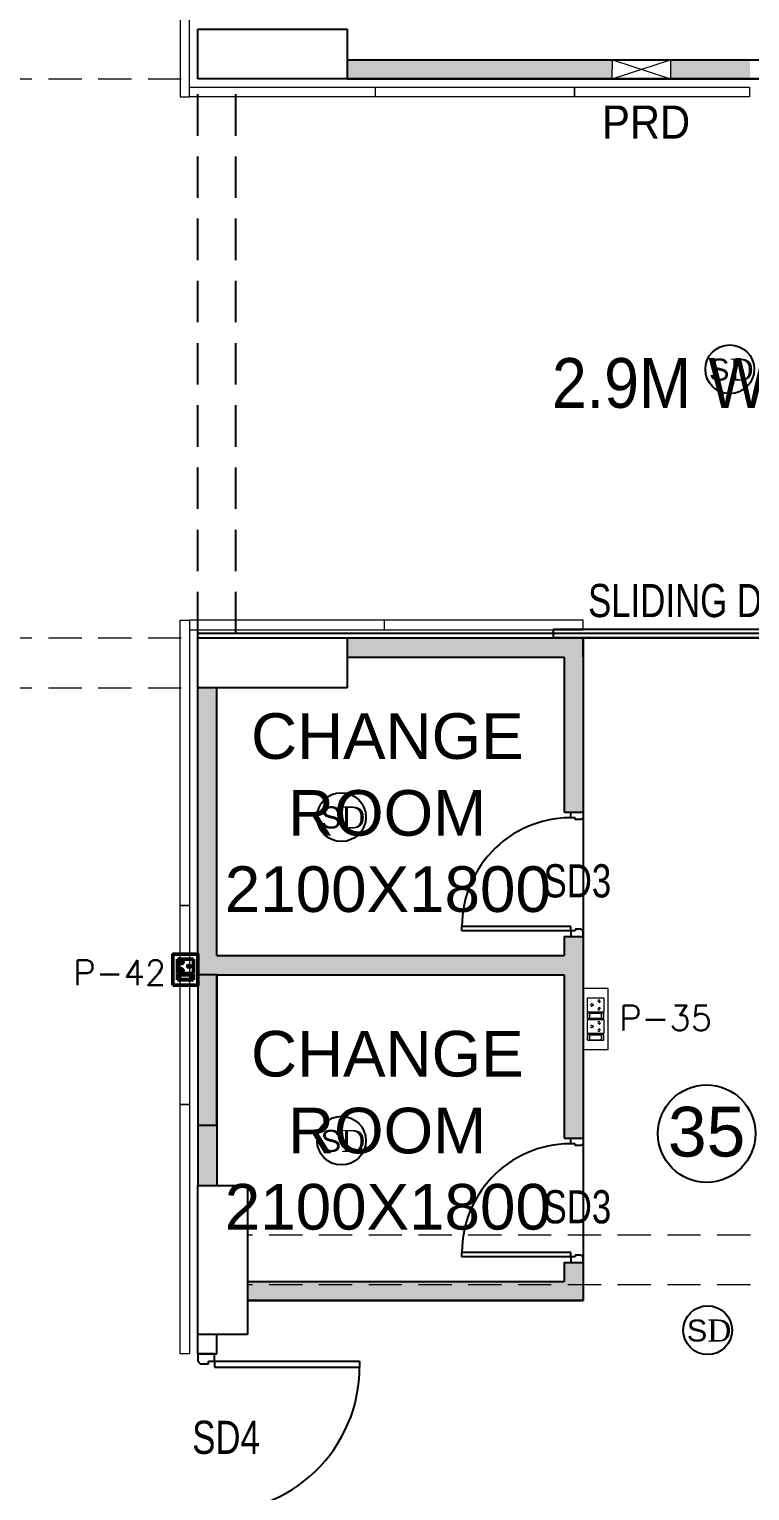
# Model space of a CAD drawing. Extents: x 11369658 to 11598203, y -3946797 to -3787209.
# Drawn here: x 11396796 to 11401139, y -3890248 to -3881436 of the extents above; entities that cross this region are included whole.
import ezdxf

# ---------------------------------------------------------------- set-up
doc = ezdxf.new("R2010")
doc.units = 0
doc.header["$MEASUREMENT"] = 0
for name, pattern in [('CENTER', [0]), ('DASHED', [0.75, 0.5, -0.25]), ('HIDDEN', [0.375, 0.25, -0.125])]:
    doc.linetypes.add(name, pattern=pattern)
doc.layers.get('0').update_dxf_attribs({"linetype": 'CONTINUOUS'})
for name, color, linetype in [('BEAM', 251, 'CONTINUOUS'), ('PRD', 1, 'CONTINUOUS'), ('SECTION', 251, 'CONTINUOUS')]:
    doc.layers.add(name, color=color, linetype=linetype)
for name, color, linetype, lineweight in [('ELE-1 NO 6-16A RAW POWER SOCKET', 1, 'CONTINUOUS', 0), ('ELE-2NOS OF 6-16 RAW POWER SOCKET', 1, 'CONTINUOUS', 20), ('ELE-POWER SOCKET TEXT', 7, 'CONTINUOUS', 5), ('FA-BELOW SMOKE DERECTOR', 1, 'CONTINUOUS', 25), ('WALL PANEL', 7, 'CONTINUOUS', 15)]:
    doc.layers.add(name, color=color, linetype=linetype, lineweight=lineweight)
doc.styles.add('ARIAL', font='arial.ttf', dxfattribs={"width": 0.75})
doc.styles.add('PDF Times New Roman', font='times.ttf')
doc.styles.get("Standard").update_dxf_attribs({"font": 'arial.ttf'})

# ---------------------------------------------------------------- blocks, each defined once
blk = doc.blocks.new('6-16A RAW POWER SOCKET 3M')
at = {"layer": 'ELE-1 NO 6-16A RAW POWER SOCKET', "lineweight": 50}
for p, q in [((0, 57.9), (72.3, 57.9)), ((0, 57.9), (72.3, 57.9)), ((0, 32.7), (0, 57.9)), ((0, 57.9), (0, 32.7)), ((72.3, 32.7), (0, 32.7)), ((0, 28.5), (0, -34.8)), ((72.3, 28.5), (0, 28.5)), ((7.9, 55.8), (64.4, 55.8)), ((7.9, 34.8), (7.9, 55.8)), ((64.4, 34.8), (7.9, 34.8)), ((61.9, 55.8), (61.9, 34.8)), ((64.4, 55.8), (64.4, 34.8)), ((72.3, 57.9), (72.3, 32.7)), ((72.3, -34.8), (72.3, 28.5)), ((0, -34.8), (72.3, -34.8))]:
    blk.add_line(p, q, dxfattribs=at)
blk.add_lwpolyline([(92, 82.1), (92, -57.5), (-19.7, -57.5), (-19.7, 82.1)], close=True, dxfattribs=at)
for centre, radius, start, end in [((18.3, -3.1), 4.93, 37.15837, 322.84163), ((23.3, -3.1), 3.14, 251.40312, 108.59688), ((50.3, 14.9), 4.24, 357.48997, 264.73109), ((53.2, 11.6), 3.43, 194.90486, 67.31619), ((50.3, -21.2), 4.24, 95.26891, 2.51003), ((53.2, -17.8), 3.43, 292.68381, 165.09514)]:
    blk.add_arc(centre, radius, start, end, dxfattribs=at)
blk = doc.blocks.new('ujikd5e')
at = {"layer": 'ELE-2NOS OF 6-16 RAW POWER SOCKET', "color": 181, "ltscale": 300}
for p, q in [((57.1, -26.9), (90.9, -26.9)), ((90.9, -26.9), (57.1, -26.9)), ((57.1, -26.9), (57.1, -123.9)), ((57.1, -26.9), (57.1, -123.9)), ((88.1, -37.5), (59.9, -37.5)), ((59.9, -37.5), (59.9, -113.4)), ((88.1, -113.4), (88.1, -37.5)), ((90.9, -123.9), (90.9, -26.9)), ((96.5, -123.9), (96.5, -26.9)), ((96.5, -26.9), (181.6, -26.9)), ((181.6, -26.9), (181.6, -123.9)), ((187.2, -26.9), (221, -26.9)), ((221, -26.9), (187.2, -26.9)), ((187.2, -26.9), (187.2, -123.9)), ((187.2, -26.9), (187.2, -123.9)), ((218.2, -37.5), (190, -37.5)), ((190, -37.5), (190, -113.4)), ((218.2, -113.4), (218.2, -37.5)), ((221, -123.9), (221, -26.9)), ((226.6, -26.9), (311.7, -26.9)), ((226.6, -123.9), (226.6, -26.9)), ((311.7, -26.9), (311.7, -123.9)), ((57.1, -123.9), (90.9, -123.9)), ((59.9, -110), (88.1, -110)), ((59.9, -113.4), (88.1, -113.4)), ((181.6, -123.9), (96.5, -123.9)), ((187.2, -123.9), (221, -123.9)), ((190, -110), (218.2, -110)), ((190, -113.4), (218.2, -113.4)), ((311.7, -123.9), (226.6, -123.9))]:
    blk.add_line(p, q, dxfattribs=at)
blk.add_lwpolyline([(0.1, -150.4), (368.6, -150.4), (368.6, -0.4), (0.1, -0.4)], close=True, dxfattribs=at)
for centre, radius, start, end in [((139.1, -51.5), 6.62, 307.15837, 232.84163), ((139.1, -58.1), 4.22, 161.40312, 18.59688), ((269.1, -51.5), 6.62, 307.15837, 232.84163), ((269.1, -58.1), 4.22, 161.40312, 18.59688), ((114.8, -94.4), 5.7, 5.26891, 272.51003), ((119.3, -98.3), 4.6, 202.68381, 75.09514), ((158.8, -98.3), 4.6, 104.90486, 337.31619), ((163.3, -94.4), 5.7, 267.48997, 174.73109), ((244.9, -94.4), 5.7, 5.26891, 272.51003), ((249.4, -98.3), 4.6, 202.68381, 75.09514), ((288.9, -98.3), 4.6, 104.90486, 337.31619), ((293.4, -94.4), 5.7, 267.48997, 174.73109)]:
    blk.add_arc(centre, radius, start, end, dxfattribs=at)
blk = doc.blocks.new('SMOKE DETECTOR')
at = {"layer": 'FA-BELOW SMOKE DERECTOR', "color": 7}
blk.add_circle((931029, -118294), 350, dxfattribs=at)
at = {"layer": 'FA-BELOW SMOKE DERECTOR', "insert": (930730, -118461), "char_height": 316.24, "attachment_point": 7, "style": 'PDF Times New Roman'}
blk.add_mtext('{\\fArial|b0|i0|c0|p34;S}D', dxfattribs=at)

msp = doc.modelspace()

# ---------------------------------------------------------------- hatches: boundary and pattern name
at = {"ltscale": 500}
for points in [[(11402929.2, -3881621.4), (11402929.2, -3881736.4), (11401139.7, -3881735.5), (11401139.7, -3881735.5), (11401139.7, -3881621.4), (11400660.7, -3881621.4), (11400660.7, -3881736.4), (11400310.6, -3881736.4), (11400310.7, -3881621.4), (11398712.5, -3881621.4), (11398712.5, -3881736.4), (11403842.5, -3881736.4), (11403842.5, -3881621.4)], [(11400135, -3885106.4), (11398712.5, -3885106.4), (11398712.5, -3885221.4), (11400020, -3885221.4), (11400020, -3886156.4), (11400135, -3886156.4)], [(11397927.5, -3885406.4), (11397812.5, -3885406.4), (11397812.5, -3887136.4), (11397927.5, -3887136.4), (11400020, -3887136.4), (11400020, -3888121.4), (11400135, -3888121.4), (11400135, -3886906.4), (11400020, -3886906.4), (11400020, -3887021.4), (11397927.5, -3887021.4)], [(11397927.5, -3887136.4), (11397812.5, -3887136.4), (11397812.5, -3888044.4), (11397927.5, -3888044.4)], [(11397927.5, -3888036.4), (11397812.5, -3888036.4), (11397812.5, -3888406.4), (11397927.5, -3888406.4)], [(11400135, -3888871.4), (11400020, -3888871.4), (11400020, -3888986.4), (11398112.5, -3888986.4), (11398112.5, -3889101.4), (11400135, -3889101.4)]]:
    msp.add_hatch(color=8, dxfattribs=at).paths.add_polyline_path(points)

# ---------------------------------------------------------------- linework, layer by layer
at = {"color": 8, "lineweight": 25, "ltscale": 500}
for p, q in [((11397812.5, -3881736.4), (11397812.5, -3881436.4)), ((11397812.5, -3881436.4), (11398712.5, -3881436.4)), ((11398712.5, -3881436.4), (11398712.5, -3881736.4)), ((11398712.5, -3881736.4), (11397812.5, -3881736.4)), ((11398712.5, -3881736.4), (11397812.5, -3881736.4)), ((11407318, -3881736.4), (11398042.5, -3881736.4)), ((11397812.5, -3885406.4), (11397812.5, -3885106.4)), ((11397812.5, -3885106.4), (11398712.5, -3885106.4)), ((11398042.5, -3885106.4), (11400135, -3885106.4)), ((11398712.5, -3885106.4), (11398712.5, -3885406.4)), ((11400135, -3885106.4), (11401635, -3885106.4)), ((11400135, -3885106.4), (11400135, -3889101.4)), ((11398712.5, -3885406.4), (11397812.5, -3885406.4)), ((11397812.5, -3889306.4), (11397812.5, -3888406.4)), ((11397812.5, -3888406.4), (11398112.5, -3888406.4)), ((11398112.5, -3888406.4), (11398112.5, -3889306.4)), ((11400135, -3889101.4), (11398112.5, -3889101.4)), ((11398112.5, -3889101.4), (11398112.5, -3889306.4)), ((11398112.5, -3889306.4), (11397812.5, -3889306.4))]:
    msp.add_line(p, q, dxfattribs=at)
at = {"color": 8, "lineweight": 25}
for p, q in [((11398712.5, -3881621.4), (11403842.5, -3881621.4)), ((11398712.5, -3881736.4), (11403842.5, -3881736.4)), ((11415902.5, -3885078.4), (11397812.5, -3885078.4)), ((11398712.5, -3885106.4), (11400135, -3885106.4)), ((11399956, -3885106.4), (11399956, -3885053.4)), ((11399956, -3885053.4), (11401790.8, -3885053.4)), ((11401790.8, -3885106.4), (11399956, -3885106.4)), ((11400135, -3885106.4), (11400135, -3886156.4)), ((11400135, -3885221.4), (11400135, -3885106.4)), ((11398712.5, -3885221.4), (11400020, -3885221.4)), ((11400020, -3885221.4), (11400020, -3886156.4)), ((11397812.5, -3887136.4), (11397812.5, -3885406.4)), ((11397927.5, -3887021.4), (11397927.5, -3885406.4)), ((11400020, -3886156.4), (11400135, -3886156.4)), ((11400060, -3886190.1), (11400060, -3886156.4)), ((11400060, -3886156.4), (11400135, -3886156.4)), ((11400135, -3886156.4), (11400135, -3886190.1)), ((11400086.2, -3886190.1), (11400060, -3886190.1)), ((11400086.2, -3886201.4), (11400086.2, -3886190.1)), ((11400123.7, -3886201.4), (11400086.2, -3886201.4)), ((11400123.7, -3886201.4), (11400123.7, -3886199.5)), ((11400135, -3886190.1), (11400133.1, -3886190.1)), ((11399403.7, -3886872.6), (11399403.7, -3886846.4)), ((11400060, -3886846.4), (11399403.7, -3886846.4)), ((11400060, -3886872.6), (11399403.7, -3886872.6)), ((11400060, -3886872.6), (11400060, -3886846.4)), ((11400086.2, -3886872.6), (11400060, -3886872.6)), ((11400060, -3886872.6), (11400060, -3886906.4)), ((11400086.2, -3886861.4), (11400086.2, -3886872.6)), ((11400123.7, -3886861.4), (11400086.2, -3886861.4)), ((11400123.7, -3886861.4), (11400123.7, -3886863.2)), ((11400135, -3886872.6), (11400133.1, -3886872.6)), ((11400135, -3886906.4), (11400135, -3886872.6)), ((11400020, -3886906.4), (11400135, -3886906.4)), ((11400020, -3886906.4), (11400020, -3887021.4)), ((11400060, -3886906.4), (11400135, -3886906.4)), ((11400135, -3886906.4), (11400135, -3888121.4)), ((11397927.5, -3887021.4), (11400020, -3887021.4)), ((11397927.5, -3887136.4), (11397812.5, -3887136.4)), ((11397812.5, -3887136.4), (11397812.5, -3888044.4)), ((11397927.5, -3887136.4), (11400020, -3887136.4)), ((11397927.5, -3887136.4), (11397927.5, -3888406.4)), ((11397927.5, -3888044.4), (11397927.5, -3887136.4)), ((11400020, -3887136.4), (11400020, -3888121.4)), ((11397812.5, -3887578.4), (11397812.5, -3888406.4)), ((11397812.5, -3888044.4), (11397927.5, -3888044.4)), ((11400020, -3888121.4), (11400135, -3888121.4)), ((11400060, -3888155.1), (11400060, -3888121.4)), ((11400060, -3888121.4), (11400135, -3888121.4)), ((11400086.2, -3888155.1), (11400060, -3888155.1)), ((11400086.2, -3888166.4), (11400086.2, -3888155.1)), ((11400123.7, -3888166.4), (11400086.2, -3888166.4)), ((11400123.7, -3888166.4), (11400123.7, -3888164.5)), ((11400135, -3888155.1), (11400133.1, -3888155.1)), ((11400135, -3888121.4), (11400135, -3888155.1)), ((11399403.7, -3888837.6), (11399403.7, -3888811.4)), ((11400060, -3888811.4), (11399403.7, -3888811.4)), ((11400060, -3888837.6), (11400060, -3888811.4)), ((11400060, -3888837.6), (11399403.7, -3888837.6)), ((11400020, -3888871.4), (11400020, -3888986.4)), ((11400020, -3888871.4), (11400135, -3888871.4)), ((11400086.2, -3888837.6), (11400060, -3888837.6)), ((11400060, -3888837.6), (11400060, -3888871.4)), ((11400060, -3888871.4), (11400135, -3888871.4)), ((11400086.2, -3888826.4), (11400086.2, -3888837.6)), ((11400123.7, -3888826.4), (11400086.2, -3888826.4)), ((11400123.7, -3888826.4), (11400123.7, -3888828.2)), ((11400135, -3888837.6), (11400133.1, -3888837.6)), ((11400135, -3888871.4), (11400135, -3888837.6)), ((11400135, -3888871.4), (11400135, -3889101.4)), ((11398112.5, -3888986.4), (11400020, -3888986.4)), ((11398112.5, -3889101.4), (11400135, -3889101.4)), ((11397812.5, -3889421.4), (11397812.5, -3889306.4)), ((11397927.5, -3889421.4), (11397927.5, -3889306.4)), ((11397812.5, -3889421.4), (11397927.5, -3889421.4)), ((11397912.5, -3889421.4), (11397812.5, -3889421.4)), ((11397812.5, -3889421.4), (11397812.5, -3889466.4)), ((11397912.5, -3889466.4), (11397912.5, -3889421.4)), ((11397812.5, -3889466.4), (11397815, -3889466.4)), ((11397827.5, -3889481.4), (11397827.5, -3889478.9)), ((11397827.5, -3889481.4), (11397877.5, -3889481.4)), ((11397877.5, -3889481.4), (11397877.5, -3889466.4)), ((11397877.5, -3889466.4), (11397912.5, -3889466.4)), ((11397912.5, -3889466.4), (11397912.5, -3889501.4)), ((11397912.5, -3889466.4), (11398787.5, -3889466.4)), ((11397912.5, -3889501.4), (11398787.5, -3889501.4)), ((11398787.5, -3889466.4), (11398787.5, -3889501.4))]:
    msp.add_line(p, q, dxfattribs=at)
at = {"color": 8, "lineweight": -3, "ltscale": 500}
msp.add_circle((11400879, -3888094.3), 293.8, dxfattribs=at)
at = {"color": 8}
for centre, radius, start, end in [((11400060, -3886846.4), 656.2, 87.70756, 180), ((11400123.7, -3886190.1), 9.38, 270, 0), ((11400123.7, -3886872.6), 9.38, 0, 90), ((11400060, -3888811.4), 656.2, 87.70756, 180), ((11400123.7, -3888155.1), 9.38, 270, 0), ((11400123.7, -3888837.6), 9.38, 0, 90), ((11397827.5, -3889466.4), 12.5, 180, 270), ((11397912.5, -3889501.4), 875, 267.70756, 0)]:
    msp.add_arc(centre, radius, start, end, dxfattribs=at)
at = {"layer": 'BEAM', "color": 8, "linetype": 'HIDDEN', "lineweight": 18, "ltscale": 800}
for p, q in [((11394812.5, -3881736.4), (11397812.5, -3881736.4)), ((11394812.5, -3885106.4), (11397812.5, -3885106.4)), ((11394812.5, -3885406.4), (11397812.5, -3885406.4)), ((11403842.5, -3888706.4), (11398112.5, -3888706.4)), ((11403842.5, -3889006.4), (11398112.5, -3889006.4))]:
    msp.add_line(p, q, dxfattribs=at)
at = {"layer": 'BEAM', "linetype": 'DASHED', "ltscale": 500}
for p, q in [((11397812.5, -3885078.4), (11397812.5, -3881736.4)), ((11398042.5, -3885078.4), (11398042.5, -3881736.4))]:
    msp.add_line(p, q, dxfattribs=at)
at = {"layer": 'PRD', "color": 8, "lineweight": 15, "ltscale": 500, "elevation": 1103.3}
msp.add_lwpolyline([(11400660.7, -3881736.4), (11400310.6, -3881736.4), (11400310.7, -3881621.4), (11400660.7, -3881621.4)], close=True, dxfattribs=at)
for points in [[(11400310.6, -3881735.8), (11400660.7, -3881621.4)], [(11400310.7, -3881621.4), (11400660.7, -3881736.4)]]:
    msp.add_lwpolyline(points, dxfattribs=at)
at = {"layer": 'SECTION', "ltscale": 500}
msp.add_line((11397812.5, -3885106.4), (11397812.5, -3885078.4), dxfattribs=at)
at = {"layer": 'WALL PANEL', "color": 150, "lineweight": 15}
for points in [[(11397762.4, -3880519.8), (11397705.3, -3880519.8), (11397705.3, -3881843.5), (11397762.4, -3881843.5)], [(11400082.9, -3881786.4), (11400082.9, -3881843.5), (11398882.9, -3881843.5), (11398882.9, -3881786.4)]]:
    msp.add_lwpolyline(points, close=True, dxfattribs=at)
for points in [[(11398882.9, -3881843.5), (11397762.4, -3881843.5), (11397762.4, -3881786.4), (11398882.9, -3881786.4)], [(11401138.2, -3881843.5), (11400082.9, -3881843.5), (11400082.9, -3881786.4), (11401138.2, -3881786.4)], [(11401138.2, -3881786.4), (11401138.2, -3881843.5)], [(11397762.4, -3886718.9), (11397705.3, -3886718.9), (11397705.3, -3884999.2), (11397762.4, -3884999.2), (11397762.4, -3886718.9)], [(11398934.9, -3884999.2), (11397762.4, -3884999.2), (11397762.4, -3885056.4), (11398934.9, -3885056.4)], [(11398934.9, -3884999.2), (11398934.9, -3885056.4), (11400135, -3885056.4), (11400135, -3884999.2), (11398934.9, -3884999.2)], [(11397762.4, -3887918.9), (11397705.3, -3887918.9), (11397705.3, -3886718.8), (11397762.4, -3886718.8), (11397762.4, -3887918.9)], [(11397762.4, -3889421.4), (11397705.3, -3889421.4), (11397705.3, -3887918.8), (11397762.4, -3887918.8), (11397762.4, -3889421.4)]]:
    msp.add_lwpolyline(points, dxfattribs=at)

# ---------------------------------------------------------------- block references
at = {"layer": 'ELE-1 NO 6-16A RAW POWER SOCKET', "linetype": 'ByBlock', "xscale": 1.343246120226769, "yscale": 1.343246120226769, "zscale": 1.343246120226769, "rotation": 180}
msp.add_blockref('6-16A RAW POWER SOCKET 3M', (11397786.1, -3887089.9), dxfattribs=at)
at = {"layer": 'ELE-2NOS OF 6-16 RAW POWER SOCKET', "color": 0, "linetype": 'CENTER', "ltscale": 500, "rotation": 90}
msp.add_blockref('ujikd5e', (11400134.6, -3887588), dxfattribs=at)
at = {"layer": 'FA-BELOW SMOKE DERECTOR', "color": 6, "xscale": 0.4201363174152561, "yscale": 0.4201363174152561, "zscale": 0.4201363174152561}
for p in [(11009859.5, -3833786.8), (11007519.2, -3836486.8), (11007519.2, -3838436.8), (11009725.8, -3839580)]:
    msp.add_blockref('SMOKE DETECTOR', p, dxfattribs=at)

# ---------------------------------------------------------------- texts
at = {"color": 8, "lineweight": 20, "width": 0.9}
msp.add_text('PRD', height=200, dxfattribs=at).set_placement((11400248.8, -3882096.2))
at = {"color": 8, "lineweight": 20, "ltscale": 500, "width": 0.9}
msp.add_text('2.9M W I D E C O R R I D O R', height=300, dxfattribs=at).set_placement((11399946.9, -3883718.9))
at = {"color": 8, "lineweight": 20, "style": 'ARIAL', "width": 0.75}
for s, p in [('SLIDING DOOR', (11400164.6, -3884980.6)), ('SD3', (11399896.2, -3886670.4)), ('SD3', (11399896.2, -3888635.4)), ('SD4', (11397778.8, -3890025.3))]:
    msp.add_text(s, height=200, dxfattribs=at).set_placement(p)
at = {"color": 8, "lineweight": 20}
for s, height, p in [('CHANGE', 275, (11398133, -3885835.3)), ('ROOM', 275, (11398355.9, -3886298.5)), ('2100X1800', 275, (11397974.9, -3886757.9)), ('CHANGE', 275, (11398133, -3887750.3)), ('35', 300, (11400645.8, -3888232.5)), ('ROOM', 275, (11398355.9, -3888213.5)), ('2100X1800', 275, (11397974.9, -3888672.9))]:
    msp.add_text(s, height=height, dxfattribs=at).set_placement(p)
at = {"layer": 'ELE-POWER SOCKET TEXT', "color": 0, "linetype": 'CENTER', "ltscale": 500, "char_height": 150, "width": 3324.973, "attachment_point": 1}
for s, insert in [('{\\Fromans.shx|c228;P-42\\P}', (11397062.2, -3887049.4)), ('{\\Fromans.shx|c228;P-35\\P}', (11400352.8, -3887322.8))]:
    msp.add_mtext(s, dxfattribs=dict(at, insert=insert))

doc.saveas('drawing.dxf')
